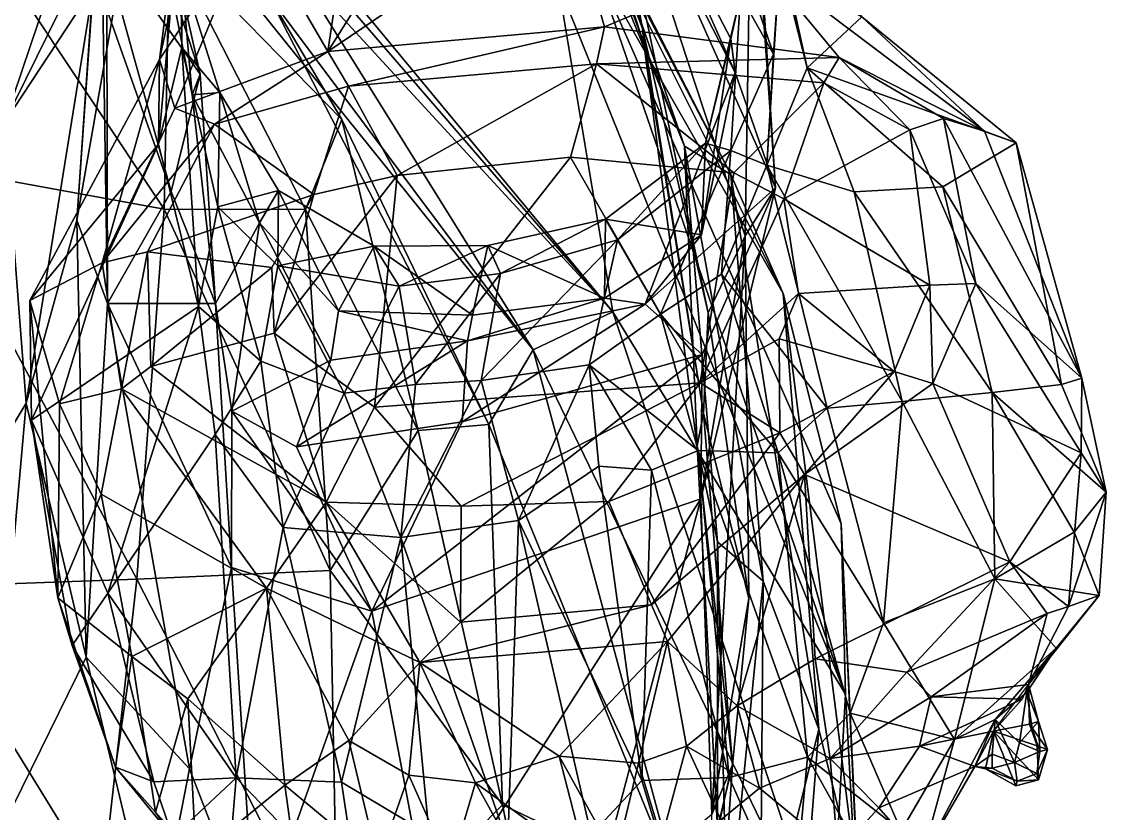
# Model space of a CAD drawing. Extents: x -0.38 to 0.38, y -1.36 to 1.52.
# Drawn here: x 0.1691 to 0.3631, y 0.8248 to 0.9664 of the extents above; entities that cross this region are included whole.
import ezdxf

# ---------------------------------------------------------------- set-up
doc = ezdxf.new("R2010")
doc.units = 0
doc.layers.add('SABTOOTH$LWO', color=1, linetype='CONTINUOUS')

msp = doc.modelspace()

# ---------------------------------------------------------------- linework, layer by layer
at = {"layer": 'SABTOOTH$LWO'}
for points in [[(0.16605, 0.94837, 0.66756), (0.18302, 0.99854, 0.68508), (0.19873, 1.01473, 0.62415)], [(0.18195, 0.97251, 0.61469), (0.16605, 0.94837, 0.66756), (0.19873, 1.01473, 0.62415)], [(0.19767, 0.98978, 0.14747), (0.20531, 1.01262, 0.14257), (0.19376, 0.95963, 0.0679)], [(0.20531, 1.01262, 0.14257), (0.21037, 0.9844, 0.07612), (0.19376, 0.95963, 0.0679)], [(0.26169, 1.01388, 0.58296), (0.26624, 1.00533, 0.63461), (0.28039, 0.96247, 0.6201)], [(0.28013, 0.96517, 0.57125), (0.26169, 1.01388, 0.58296), (0.28039, 0.96247, 0.6201)], [(0.26169, 1.01388, 0.58296), (0.28013, 0.96517, 0.57125), (0.27216, 1.00823, 0.48798)], [(0.19162, 1.01087, 0.96256), (0.18982, 1.00698, 1.01007), (0.27486, 0.91451, 0.97642)], [(0.27486, 0.91451, 0.97642), (0.26508, 0.97318, 0.93844), (0.19162, 1.01087, 0.96256)], [(0.18982, 1.00698, 1.01007), (0.20056, 1.00415, 1.04823), (0.27486, 0.91451, 0.97642)], [(0.29965, 0.99781, 0.43607), (0.27216, 1.00823, 0.48798), (0.29849, 0.92806, 0.46199)], [(0.29187, 0.91431, 0.5486), (0.27216, 1.00823, 0.48798), (0.28013, 0.96517, 0.57125)], [(0.27216, 1.00823, 0.48798), (0.29187, 0.91431, 0.5486), (0.29849, 0.92806, 0.46199)], [(0.26624, 1.00533, 0.63461), (0.26514, 0.99915, 0.71949), (0.28763, 0.9441, 0.70238)], [(0.28039, 0.96247, 0.6201), (0.26624, 1.00533, 0.63461), (0.28763, 0.9441, 0.70238)], [(0.20056, 1.00415, 1.04823), (0.19591, 0.98813, 1.09693), (0.26058, 0.9077, 1.05514)], [(0.26058, 0.9077, 1.05514), (0.27486, 0.91451, 0.97642), (0.20056, 1.00415, 1.04823)], [(0.17851, 1.00185, 0.75486), (0.07928, 0.94955, 0.83974), (0.12313, 0.99021, 0.86592)], [(0.17851, 1.00185, 0.75486), (0.13219, 0.9601, 0.75518), (0.07928, 0.94955, 0.83974)], [(0.18302, 0.99854, 0.68508), (0.13219, 0.9601, 0.75518), (0.17851, 1.00185, 0.75486)], [(0.18332, 0.99323, 0.48312), (0.17901, 0.93091, 0.56091), (0.19115, 1.00019, 0.57235)], [(0.18195, 0.97251, 0.61469), (0.19115, 1.00019, 0.57235), (0.17901, 0.93091, 0.56091)], [(0.29591, 0.93905, 0.76811), (0.28763, 0.9441, 0.70238), (0.26514, 0.99915, 0.71949)], [(0.26514, 0.99915, 0.71949), (0.26521, 0.99802, 0.78436), (0.29591, 0.93905, 0.76811)], [(0.3096, 0.9581, 0.11428), (0.31933, 0.96727, 0.07308), (0.30034, 1.00006, 0.14874)], [(0.30034, 1.00006, 0.14874), (0.30472, 0.97737, 0.15398), (0.3096, 0.9581, 0.11428)], [(0.12721, 0.91846, 0.73371), (0.13219, 0.9601, 0.75518), (0.18302, 0.99854, 0.68508)], [(0.16605, 0.94837, 0.66756), (0.12721, 0.91846, 0.73371), (0.18302, 0.99854, 0.68508)], [(0.30532, 0.91776, 0.81922), (0.29591, 0.93905, 0.76811), (0.26521, 0.99802, 0.78436)], [(0.26521, 0.99802, 0.78436), (0.27136, 0.97718, 0.86084), (0.30532, 0.91776, 0.81922)], [(0.29849, 0.92806, 0.46199), (0.30395, 0.93664, 0.41895), (0.29965, 0.99781, 0.43607)], [(0.29965, 0.99781, 0.43607), (0.30395, 0.93664, 0.41895), (0.30051, 0.99002, 0.408)], [(0.1502, 0.94097, 1.2842), (0.19461, 0.93287, 1.24012), (0.15436, 0.99335, 1.21498)], [(0.19557, 0.98044, 1.18393), (0.15436, 0.99335, 1.21498), (0.19461, 0.93287, 1.24012)], [(0.18332, 0.99323, 0.48312), (0.18451, 0.91597, 0.45807), (0.17901, 0.93091, 0.56091)], [(0.1926, 0.99478, 0.34878), (0.20104, 0.95698, 0.382), (0.18293, 0.98271, 0.40482)], [(0.18332, 0.99323, 0.48312), (0.18435, 0.96855, 0.42638), (0.18451, 0.91597, 0.45807)], [(0.1926, 0.99478, 0.34878), (0.1956, 0.97377, 0.34728), (0.20104, 0.95698, 0.382)], [(0.24309, 0.99147, 0.07071), (0.26625, 0.98979, 0.06333), (0.22388, 0.96105, 0.02894)], [(0.22388, 0.96105, 0.02894), (0.22828, 0.99075, 0.08001), (0.24309, 0.99147, 0.07071)], [(0.29276, 0.99253, 0.24396), (0.29765, 0.97108, 0.23697), (0.30358, 0.96059, 0.15904)], [(0.30472, 0.97737, 0.15398), (0.29276, 0.99253, 0.24396), (0.30358, 0.96059, 0.15904)], [(0.19767, 0.98978, 0.14747), (0.19376, 0.95963, 0.0679), (0.19361, 0.94446, 0.11093)], [(0.19361, 0.94446, 0.11093), (0.19777, 0.96174, 0.15593), (0.19767, 0.98978, 0.14747)], [(0.19777, 0.96174, 0.15593), (0.19767, 0.97571, 0.23196), (0.19767, 0.98978, 0.14747)], [(0.22388, 0.96105, 0.02894), (0.21037, 0.9844, 0.07612), (0.22828, 0.99075, 0.08001)], [(0.26625, 0.98979, 0.06333), (0.27337, 0.96547, 0.02305), (0.22388, 0.96105, 0.02894)], [(0.26625, 0.98979, 0.06333), (0.30112, 0.97715, 0.05231), (0.27337, 0.96547, 0.02305)], [(0.30051, 0.99002, 0.408), (0.30395, 0.93664, 0.41895), (0.28091, 0.98823, 0.37577)], [(0.19591, 0.98813, 1.09693), (0.21332, 0.97102, 1.13406), (0.26058, 0.9077, 1.05514)], [(0.30395, 0.93664, 0.41895), (0.29671, 0.95726, 0.36886), (0.28091, 0.98823, 0.37577)], [(0.28333, 0.98743, 0.34657), (0.28091, 0.98823, 0.37577), (0.29671, 0.95726, 0.36886)], [(0.28333, 0.98743, 0.34657), (0.29595, 0.9633, 0.34661), (0.29765, 0.97108, 0.23697)], [(0.29671, 0.95726, 0.36886), (0.29595, 0.9633, 0.34661), (0.28333, 0.98743, 0.34657)], [(0.19376, 0.95963, 0.0679), (0.21037, 0.9844, 0.07612), (0.1965, 0.95091, 0.03265)], [(0.22388, 0.96105, 0.02894), (0.1965, 0.95091, 0.03265), (0.21037, 0.9844, 0.07612)], [(0.18293, 0.98271, 0.40482), (0.19587, 0.93604, 0.41901), (0.18435, 0.96855, 0.42638)], [(0.20104, 0.95698, 0.382), (0.19587, 0.93604, 0.41901), (0.18293, 0.98271, 0.40482)], [(0.19557, 0.98044, 1.18393), (0.19461, 0.93287, 1.24012), (0.21991, 0.93278, 1.19642)], [(0.22638, 0.94886, 1.16079), (0.19557, 0.98044, 1.18393), (0.21991, 0.93278, 1.19642)], [(0.19557, 0.98044, 1.18393), (0.22638, 0.94886, 1.16079), (0.21332, 0.97102, 1.13406)], [(0.30237, 0.94073, 0.12574), (0.3096, 0.9581, 0.11428), (0.30472, 0.97737, 0.15398)], [(0.30472, 0.97737, 0.15398), (0.30358, 0.96059, 0.15904), (0.30237, 0.94073, 0.12574)], [(0.19963, 0.95328, 0.34627), (0.1956, 0.97377, 0.34728), (0.19767, 0.97571, 0.23196)], [(0.20457, 0.95369, 0.22689), (0.19767, 0.97571, 0.23196), (0.19777, 0.96174, 0.15593)], [(0.20457, 0.95369, 0.22689), (0.19963, 0.95328, 0.34627), (0.19767, 0.97571, 0.23196)], [(0.26508, 0.97318, 0.93844), (0.31642, 0.84614, 0.93961), (0.27136, 0.97718, 0.86084)], [(0.31566, 0.8766, 0.872), (0.30532, 0.91776, 0.81922), (0.27136, 0.97718, 0.86084)], [(0.31642, 0.84614, 0.93961), (0.31566, 0.8766, 0.872), (0.27136, 0.97718, 0.86084)], [(0.30112, 0.97715, 0.05231), (0.3153, 0.95998, 0.0238), (0.27337, 0.96547, 0.02305)], [(0.3153, 0.95998, 0.0238), (0.30112, 0.97715, 0.05231), (0.34127, 0.94681, 0.04498)], [(0.34127, 0.94681, 0.04498), (0.30112, 0.97715, 0.05231), (0.31933, 0.96727, 0.07308)], [(0.20104, 0.95698, 0.382), (0.1956, 0.97377, 0.34728), (0.19963, 0.95328, 0.34627)], [(0.16605, 0.94837, 0.66756), (0.18195, 0.97251, 0.61469), (0.16996, 0.89818, 0.61731)], [(0.17901, 0.93091, 0.56091), (0.16996, 0.89818, 0.61731), (0.18195, 0.97251, 0.61469)], [(0.27486, 0.91451, 0.97642), (0.31642, 0.84614, 0.93961), (0.26508, 0.97318, 0.93844)], [(0.21332, 0.97102, 1.13406), (0.22638, 0.94886, 1.16079), (0.25267, 0.89436, 1.12397)], [(0.26058, 0.9077, 1.05514), (0.21332, 0.97102, 1.13406), (0.25267, 0.89436, 1.12397)], [(0.29765, 0.97108, 0.23697), (0.29138, 0.94466, 0.22795), (0.29594, 0.94335, 0.16046)], [(0.29765, 0.97108, 0.23697), (0.29595, 0.9633, 0.34661), (0.29138, 0.94466, 0.22795)], [(0.30358, 0.96059, 0.15904), (0.29765, 0.97108, 0.23697), (0.29594, 0.94335, 0.16046)], [(0.18435, 0.96855, 0.42638), (0.19587, 0.93604, 0.41901), (0.18451, 0.91597, 0.45807)], [(0.34697, 0.94473, 0.05962), (0.31933, 0.96727, 0.07308), (0.3096, 0.9581, 0.11428)], [(0.34697, 0.94473, 0.05962), (0.34127, 0.94681, 0.04498), (0.31933, 0.96727, 0.07308)], [(0.22755, 0.95486, 0.01311), (0.22388, 0.96105, 0.02894), (0.27337, 0.96547, 0.02305)], [(0.27189, 0.95886, 0.0172), (0.22755, 0.95486, 0.01311), (0.27337, 0.96547, 0.02305)], [(0.27189, 0.95886, 0.0172), (0.27337, 0.96547, 0.02305), (0.3153, 0.95998, 0.0238)], [(0.28013, 0.96517, 0.57125), (0.28039, 0.96247, 0.6201), (0.29103, 0.89641, 0.60569)], [(0.29187, 0.91431, 0.5486), (0.28013, 0.96517, 0.57125), (0.29103, 0.89641, 0.60569)], [(0.28039, 0.96247, 0.6201), (0.28763, 0.9441, 0.70238), (0.28991, 0.89052, 0.66406)], [(0.29103, 0.89641, 0.60569), (0.28039, 0.96247, 0.6201), (0.28991, 0.89052, 0.66406)], [(0.29595, 0.9633, 0.34661), (0.2907, 0.92826, 0.34785), (0.29138, 0.94466, 0.22795)], [(0.2907, 0.92826, 0.34785), (0.29595, 0.9633, 0.34661), (0.29671, 0.95726, 0.36886)], [(0.19777, 0.96174, 0.15593), (0.19361, 0.94446, 0.11093), (0.20078, 0.91548, 0.12158)], [(0.20364, 0.94805, 0.01382), (0.1965, 0.95091, 0.03265), (0.22388, 0.96105, 0.02894)], [(0.2042, 0.9333, 0.16141), (0.20457, 0.95369, 0.22689), (0.19777, 0.96174, 0.15593)], [(0.20078, 0.91548, 0.12158), (0.2042, 0.9333, 0.16141), (0.19777, 0.96174, 0.15593)], [(0.22755, 0.95486, 0.01311), (0.20364, 0.94805, 0.01382), (0.22388, 0.96105, 0.02894)], [(0.31258, 0.95544, 0.01908), (0.27189, 0.95886, 0.0172), (0.3153, 0.95998, 0.0238)], [(0.30237, 0.94073, 0.12574), (0.30358, 0.96059, 0.15904), (0.29594, 0.94335, 0.16046)], [(0.32794, 0.94704, 0.01872), (0.31258, 0.95544, 0.01908), (0.3153, 0.95998, 0.0238)], [(0.3153, 0.95998, 0.0238), (0.33398, 0.94904, 0.03938), (0.32794, 0.94704, 0.01872)], [(0.34127, 0.94681, 0.04498), (0.33398, 0.94904, 0.03938), (0.3153, 0.95998, 0.0238)], [(0.17063, 0.91653, 0.04756), (0.19376, 0.95963, 0.0679), (0.18354, 0.92328, 0.03091)], [(0.19361, 0.94446, 0.11093), (0.19376, 0.95963, 0.0679), (0.17063, 0.91653, 0.04756)], [(0.18354, 0.92328, 0.03091), (0.19376, 0.95963, 0.0679), (0.1965, 0.95091, 0.03265)], [(0.2363, 0.93887, 0.00864), (0.22755, 0.95486, 0.01311), (0.27189, 0.95886, 0.0172)], [(0.26725, 0.94213, 0.01084), (0.2363, 0.93887, 0.00864), (0.27189, 0.95886, 0.0172)], [(0.2965, 0.93937, 0.01263), (0.26725, 0.94213, 0.01084), (0.27189, 0.95886, 0.0172)], [(0.27189, 0.95886, 0.0172), (0.31258, 0.95544, 0.01908), (0.2965, 0.93937, 0.01263)], [(0.3096, 0.9581, 0.11428), (0.30237, 0.94073, 0.12574), (0.318, 0.93595, 0.10702)], [(0.3096, 0.9581, 0.11428), (0.318, 0.93595, 0.10702), (0.33383, 0.93687, 0.08962)], [(0.33383, 0.93687, 0.08962), (0.34697, 0.94473, 0.05962), (0.3096, 0.9581, 0.11428)], [(0.19587, 0.93604, 0.41901), (0.20104, 0.95698, 0.382), (0.20382, 0.91598, 0.41423)], [(0.20382, 0.91598, 0.41423), (0.20104, 0.95698, 0.382), (0.19963, 0.95328, 0.34627)], [(0.30395, 0.93664, 0.41895), (0.2806, 0.9159, 0.38898), (0.29671, 0.95726, 0.36886)], [(0.29671, 0.95726, 0.36886), (0.2806, 0.9159, 0.38898), (0.2907, 0.92826, 0.34785)], [(0.22138, 0.93545, 0.00736), (0.20364, 0.94805, 0.01382), (0.22755, 0.95486, 0.01311)], [(0.2363, 0.93887, 0.00864), (0.22138, 0.93545, 0.00736), (0.22755, 0.95486, 0.01311)], [(0.30543, 0.93471, 0.01266), (0.2965, 0.93937, 0.01263), (0.31258, 0.95544, 0.01908)], [(0.31258, 0.95544, 0.01908), (0.32794, 0.94704, 0.01872), (0.30543, 0.93471, 0.01266)], [(0.21164, 0.9304, 0.34567), (0.19963, 0.95328, 0.34627), (0.20457, 0.95369, 0.22689)], [(0.21164, 0.9304, 0.34567), (0.20382, 0.91598, 0.41423), (0.19963, 0.95328, 0.34627)], [(0.21507, 0.93622, 0.22332), (0.20457, 0.95369, 0.22689), (0.2042, 0.9333, 0.16141)], [(0.21507, 0.93622, 0.22332), (0.21164, 0.9304, 0.34567), (0.20457, 0.95369, 0.22689)], [(0.18354, 0.92328, 0.03091), (0.1965, 0.95091, 0.03265), (0.20364, 0.94805, 0.01382)], [(0.16996, 0.89818, 0.61731), (0.15737, 0.87726, 0.65985), (0.16605, 0.94837, 0.66756)], [(0.22638, 0.94886, 1.16079), (0.21991, 0.93278, 1.19642), (0.24001, 0.89329, 1.16517)], [(0.25267, 0.89436, 1.12397), (0.22638, 0.94886, 1.16079), (0.24001, 0.89329, 1.16517)], [(0.32794, 0.94704, 0.01872), (0.33398, 0.94904, 0.03938), (0.33972, 0.91957, 0.03471)], [(0.33398, 0.94904, 0.03938), (0.35871, 0.90267, 0.055), (0.33972, 0.91957, 0.03471)], [(0.34127, 0.94681, 0.04498), (0.35871, 0.90267, 0.055), (0.33398, 0.94904, 0.03938)], [(0.20364, 0.94805, 0.01382), (0.19162, 0.9252, 0.01351), (0.18354, 0.92328, 0.03091)], [(0.19162, 0.9252, 0.01351), (0.20364, 0.94805, 0.01382), (0.22138, 0.93545, 0.00736)], [(0.30543, 0.93471, 0.01266), (0.32794, 0.94704, 0.01872), (0.33153, 0.91929, 0.01686)], [(0.33153, 0.91929, 0.01686), (0.32794, 0.94704, 0.01872), (0.33972, 0.91957, 0.03471)], [(0.35871, 0.90267, 0.055), (0.34127, 0.94681, 0.04498), (0.34697, 0.94473, 0.05962)], [(0.17063, 0.91653, 0.04756), (0.17089, 0.89511, 0.07512), (0.19361, 0.94446, 0.11093)], [(0.20078, 0.91548, 0.12158), (0.19361, 0.94446, 0.11093), (0.17089, 0.89511, 0.07512)], [(0.29138, 0.94466, 0.22795), (0.27353, 0.93105, 0.22064), (0.27569, 0.92739, 0.1632)], [(0.29138, 0.94466, 0.22795), (0.2907, 0.92826, 0.34785), (0.27353, 0.93105, 0.22064)], [(0.29594, 0.94335, 0.16046), (0.29138, 0.94466, 0.22795), (0.27569, 0.92739, 0.1632)], [(0.35506, 0.90153, 0.07268), (0.34697, 0.94473, 0.05962), (0.33383, 0.93687, 0.08962)], [(0.35506, 0.90153, 0.07268), (0.35871, 0.90267, 0.055), (0.34697, 0.94473, 0.05962)], [(0.29594, 0.94335, 0.16046), (0.27569, 0.92739, 0.1632), (0.28336, 0.91408, 0.13155)], [(0.28336, 0.91408, 0.13155), (0.29424, 0.92125, 0.12588), (0.29594, 0.94335, 0.16046)], [(0.29357, 0.8734, 0.71279), (0.28991, 0.89052, 0.66406), (0.28763, 0.9441, 0.70238)], [(0.30171, 0.86634, 0.75037), (0.29357, 0.8734, 0.71279), (0.28763, 0.9441, 0.70238)], [(0.28763, 0.9441, 0.70238), (0.29591, 0.93905, 0.76811), (0.30171, 0.86634, 0.75037)], [(0.29594, 0.94335, 0.16046), (0.29424, 0.92125, 0.12588), (0.30237, 0.94073, 0.12574)], [(0.18974, 0.86671, 1.2696), (0.1502, 0.94097, 1.2842), (0.15007, 0.86528, 1.3244)], [(0.18974, 0.86671, 1.2696), (0.19461, 0.93287, 1.24012), (0.1502, 0.94097, 1.2842)], [(0.23223, 0.89743, 0.0075), (0.2363, 0.93887, 0.00864), (0.26725, 0.94213, 0.01084)], [(0.29047, 0.90182, 0.01024), (0.23223, 0.89743, 0.0075), (0.26725, 0.94213, 0.01084)], [(0.29047, 0.90182, 0.01024), (0.26725, 0.94213, 0.01084), (0.2965, 0.93937, 0.01263)], [(0.31313, 0.89726, 0.10429), (0.30237, 0.94073, 0.12574), (0.29424, 0.92125, 0.12588)], [(0.32656, 0.89845, 0.09724), (0.318, 0.93595, 0.10702), (0.30237, 0.94073, 0.12574)], [(0.30237, 0.94073, 0.12574), (0.31313, 0.89726, 0.10429), (0.32656, 0.89845, 0.09724)], [(0.21428, 0.9107, 0.0068), (0.22138, 0.93545, 0.00736), (0.2363, 0.93887, 0.00864)], [(0.23223, 0.89743, 0.0075), (0.21428, 0.9107, 0.0068), (0.2363, 0.93887, 0.00864)], [(0.30543, 0.93471, 0.01266), (0.29047, 0.90182, 0.01024), (0.2965, 0.93937, 0.01263)], [(0.31165, 0.8399, 0.80053), (0.30171, 0.86634, 0.75037), (0.29591, 0.93905, 0.76811)], [(0.29591, 0.93905, 0.76811), (0.30532, 0.91776, 0.81922), (0.31165, 0.8399, 0.80053)], [(0.34268, 0.90008, 0.09228), (0.33383, 0.93687, 0.08962), (0.318, 0.93595, 0.10702)], [(0.34268, 0.90008, 0.09228), (0.35506, 0.90153, 0.07268), (0.33383, 0.93687, 0.08962)], [(0.19587, 0.93604, 0.41901), (0.20382, 0.91598, 0.41423), (0.18451, 0.91597, 0.45807)], [(0.22138, 0.93545, 0.00736), (0.21386, 0.92245, 0.00688), (0.19162, 0.9252, 0.01351)], [(0.21497, 0.92273, 0.16378), (0.21507, 0.93622, 0.22332), (0.2042, 0.9333, 0.16141)], [(0.22576, 0.91468, 0.34743), (0.21164, 0.9304, 0.34567), (0.21507, 0.93622, 0.22332)], [(0.21428, 0.9107, 0.0068), (0.21386, 0.92245, 0.00688), (0.22138, 0.93545, 0.00736)], [(0.23215, 0.92626, 0.21979), (0.21507, 0.93622, 0.22332), (0.21497, 0.92273, 0.16378)], [(0.23215, 0.92626, 0.21979), (0.22576, 0.91468, 0.34743), (0.21507, 0.93622, 0.22332)], [(0.30395, 0.93664, 0.41895), (0.2908, 0.90687, 0.41004), (0.2806, 0.9159, 0.38898)], [(0.29047, 0.90182, 0.01024), (0.30543, 0.93471, 0.01266), (0.30802, 0.91776, 0.01159)], [(0.30395, 0.93664, 0.41895), (0.29849, 0.92806, 0.46199), (0.29056, 0.88105, 0.44627)], [(0.29056, 0.88105, 0.44627), (0.2908, 0.90687, 0.41004), (0.30395, 0.93664, 0.41895)], [(0.30802, 0.91776, 0.01159), (0.30543, 0.93471, 0.01266), (0.33153, 0.91929, 0.01686)], [(0.318, 0.93595, 0.10702), (0.32656, 0.89845, 0.09724), (0.34268, 0.90008, 0.09228)], [(0.22427, 0.86828, 1.2097), (0.19461, 0.93287, 1.24012), (0.18974, 0.86671, 1.2696)], [(0.21991, 0.93278, 1.19642), (0.19461, 0.93287, 1.24012), (0.22427, 0.86828, 1.2097)], [(0.2042, 0.9333, 0.16141), (0.20078, 0.91548, 0.12158), (0.21192, 0.90569, 0.12882)], [(0.21192, 0.90569, 0.12882), (0.21497, 0.92273, 0.16378), (0.2042, 0.9333, 0.16141)], [(0.22427, 0.86828, 1.2097), (0.24001, 0.89329, 1.16517), (0.21991, 0.93278, 1.19642)], [(0.16996, 0.89818, 0.61731), (0.17901, 0.93091, 0.56091), (0.18065, 0.85276, 0.55742)], [(0.17901, 0.93091, 0.56091), (0.18451, 0.91597, 0.45807), (0.18065, 0.85276, 0.55742)], [(0.27353, 0.93105, 0.22064), (0.25248, 0.92638, 0.21654), (0.25474, 0.92138, 0.16432)], [(0.27353, 0.93105, 0.22064), (0.27337, 0.91694, 0.34686), (0.25248, 0.92638, 0.21654)], [(0.27569, 0.92739, 0.1632), (0.27353, 0.93105, 0.22064), (0.25474, 0.92138, 0.16432)], [(0.2907, 0.92826, 0.34785), (0.27337, 0.91694, 0.34686), (0.27353, 0.93105, 0.22064)], [(0.20671, 0.89672, 0.40959), (0.20382, 0.91598, 0.41423), (0.21164, 0.9304, 0.34567)], [(0.21164, 0.9304, 0.34567), (0.22443, 0.90589, 0.37972), (0.20671, 0.89672, 0.40959)], [(0.21164, 0.9304, 0.34567), (0.22576, 0.91468, 0.34743), (0.22443, 0.90589, 0.37972)], [(0.27569, 0.92739, 0.1632), (0.25474, 0.92138, 0.16432), (0.25127, 0.9022, 0.13236)], [(0.27059, 0.90504, 0.12979), (0.27569, 0.92739, 0.1632), (0.25127, 0.9022, 0.13236)], [(0.28336, 0.91408, 0.13155), (0.27569, 0.92739, 0.1632), (0.27059, 0.90504, 0.12979)], [(0.27337, 0.91694, 0.34686), (0.2907, 0.92826, 0.34785), (0.2806, 0.9159, 0.38898)], [(0.29849, 0.92806, 0.46199), (0.29256, 0.82461, 0.53989), (0.29056, 0.88105, 0.44627)], [(0.29187, 0.91431, 0.5486), (0.29914, 0.86323, 0.55599), (0.29849, 0.92806, 0.46199)], [(0.29849, 0.92806, 0.46199), (0.29914, 0.86323, 0.55599), (0.29256, 0.82461, 0.53989)], [(0.18697, 0.90072, 0.02354), (0.18354, 0.92328, 0.03091), (0.19162, 0.9252, 0.01351)], [(0.19162, 0.9252, 0.01351), (0.19224, 0.90472, 0.01331), (0.18697, 0.90072, 0.02354)], [(0.19224, 0.90472, 0.01331), (0.19162, 0.9252, 0.01351), (0.21386, 0.92245, 0.00688)], [(0.23663, 0.91909, 0.16456), (0.23215, 0.92626, 0.21979), (0.21497, 0.92273, 0.16378)], [(0.24975, 0.91392, 0.34578), (0.22576, 0.91468, 0.34743), (0.23215, 0.92626, 0.21979)], [(0.25248, 0.92638, 0.21654), (0.23215, 0.92626, 0.21979), (0.23663, 0.91909, 0.16456)], [(0.25248, 0.92638, 0.21654), (0.24975, 0.91392, 0.34578), (0.23215, 0.92626, 0.21979)], [(0.25474, 0.92138, 0.16432), (0.25248, 0.92638, 0.21654), (0.23663, 0.91909, 0.16456)], [(0.27337, 0.91694, 0.34686), (0.24975, 0.91392, 0.34578), (0.25248, 0.92638, 0.21654)], [(0.18354, 0.92328, 0.03091), (0.1759, 0.89803, 0.03874), (0.17063, 0.91653, 0.04756)], [(0.1759, 0.89803, 0.03874), (0.18354, 0.92328, 0.03091), (0.18697, 0.90072, 0.02354)], [(0.21386, 0.92245, 0.00688), (0.21428, 0.9107, 0.0068), (0.19224, 0.90472, 0.01331)], [(0.21497, 0.92273, 0.16378), (0.21192, 0.90569, 0.12882), (0.22681, 0.89997, 0.1307)], [(0.23663, 0.91909, 0.16456), (0.21497, 0.92273, 0.16378), (0.22681, 0.89997, 0.1307)], [(0.25474, 0.92138, 0.16432), (0.23663, 0.91909, 0.16456), (0.23956, 0.90152, 0.1334)], [(0.25474, 0.92138, 0.16432), (0.23956, 0.90152, 0.1334), (0.25127, 0.9022, 0.13236)], [(0.30442, 0.88928, 0.11581), (0.29424, 0.92125, 0.12588), (0.28336, 0.91408, 0.13155)], [(0.29424, 0.92125, 0.12588), (0.30442, 0.88928, 0.11581), (0.31313, 0.89726, 0.10429)], [(0.30802, 0.91776, 0.01159), (0.33153, 0.91929, 0.01686), (0.32516, 0.90383, 0.01572)], [(0.32516, 0.90383, 0.01572), (0.33153, 0.91929, 0.01686), (0.33208, 0.90169, 0.02097)], [(0.33153, 0.91929, 0.01686), (0.33972, 0.91957, 0.03471), (0.33208, 0.90169, 0.02097)], [(0.33972, 0.91957, 0.03471), (0.35856, 0.88931, 0.03773), (0.33208, 0.90169, 0.02097)], [(0.33972, 0.91957, 0.03471), (0.35871, 0.90267, 0.055), (0.35856, 0.88931, 0.03773)], [(0.23956, 0.90152, 0.1334), (0.23663, 0.91909, 0.16456), (0.22681, 0.89997, 0.1307)], [(0.30802, 0.91776, 0.01159), (0.30458, 0.90965, 0.01095), (0.29047, 0.90182, 0.01024)], [(0.30458, 0.90965, 0.01095), (0.30802, 0.91776, 0.01159), (0.32516, 0.90383, 0.01572)], [(0.31874, 0.81091, 0.85393), (0.31165, 0.8399, 0.80053), (0.30532, 0.91776, 0.81922)], [(0.30532, 0.91776, 0.81922), (0.31566, 0.8766, 0.872), (0.31874, 0.81091, 0.85393)], [(0.17559, 0.86335, 0.05675), (0.17063, 0.91653, 0.04756), (0.1759, 0.89803, 0.03874)], [(0.17089, 0.89511, 0.07512), (0.17063, 0.91653, 0.04756), (0.17559, 0.86335, 0.05675)], [(0.17089, 0.89511, 0.07512), (0.18457, 0.86421, 0.09276), (0.20078, 0.91548, 0.12158)], [(0.18451, 0.91597, 0.45807), (0.19914, 0.8328, 0.51445), (0.18065, 0.85276, 0.55742)], [(0.20382, 0.91598, 0.41423), (0.20665, 0.86877, 0.44217), (0.18451, 0.91597, 0.45807)], [(0.18451, 0.91597, 0.45807), (0.20665, 0.86877, 0.44217), (0.19914, 0.8328, 0.51445)], [(0.20078, 0.91548, 0.12158), (0.18457, 0.86421, 0.09276), (0.20372, 0.89256, 0.11652)], [(0.20078, 0.91548, 0.12158), (0.20372, 0.89256, 0.11652), (0.21192, 0.90569, 0.12882)], [(0.20382, 0.91598, 0.41423), (0.20671, 0.89672, 0.40959), (0.20665, 0.86877, 0.44217)], [(0.2908, 0.90687, 0.41004), (0.24789, 0.89482, 0.40686), (0.2806, 0.9159, 0.38898)], [(0.2806, 0.9159, 0.38898), (0.24789, 0.89482, 0.40686), (0.24887, 0.90933, 0.37785)], [(0.24975, 0.91392, 0.34578), (0.27337, 0.91694, 0.34686), (0.24887, 0.90933, 0.37785)], [(0.24887, 0.90933, 0.37785), (0.27337, 0.91694, 0.34686), (0.2806, 0.9159, 0.38898)], [(0.22576, 0.91468, 0.34743), (0.24887, 0.90933, 0.37785), (0.22443, 0.90589, 0.37972)], [(0.22576, 0.91468, 0.34743), (0.24975, 0.91392, 0.34578), (0.24887, 0.90933, 0.37785)], [(0.26058, 0.9077, 1.05514), (0.31378, 0.7976, 1.01148), (0.27486, 0.91451, 0.97642)], [(0.29012, 0.88974, 0.11998), (0.28336, 0.91408, 0.13155), (0.27059, 0.90504, 0.12979)], [(0.31378, 0.7976, 1.01148), (0.31642, 0.84614, 0.93961), (0.27486, 0.91451, 0.97642)], [(0.28336, 0.91408, 0.13155), (0.29012, 0.88974, 0.11998), (0.30442, 0.88928, 0.11581)], [(0.29914, 0.86323, 0.55599), (0.29187, 0.91431, 0.5486), (0.29103, 0.89641, 0.60569)], [(0.22358, 0.8805, 0.01141), (0.19224, 0.90472, 0.01331), (0.21428, 0.9107, 0.0068)], [(0.21428, 0.9107, 0.0068), (0.23223, 0.89743, 0.0075), (0.22358, 0.8805, 0.01141)], [(0.29047, 0.90182, 0.01024), (0.30458, 0.90965, 0.01095), (0.30469, 0.89285, 0.01531)], [(0.30458, 0.90965, 0.01095), (0.32516, 0.90383, 0.01572), (0.30469, 0.89285, 0.01531)], [(0.21827, 0.89036, 0.40669), (0.22443, 0.90589, 0.37972), (0.24887, 0.90933, 0.37785)], [(0.24789, 0.89482, 0.40686), (0.21827, 0.89036, 0.40669), (0.24887, 0.90933, 0.37785)], [(0.2866, 0.8114, 1.08848), (0.26058, 0.9077, 1.05514), (0.25267, 0.89436, 1.12397)], [(0.26058, 0.9077, 1.05514), (0.2866, 0.8114, 1.08848), (0.31378, 0.7976, 1.01148)], [(0.21591, 0.87596, 0.1113), (0.21192, 0.90569, 0.12882), (0.20372, 0.89256, 0.11652)], [(0.21827, 0.89036, 0.40669), (0.20671, 0.89672, 0.40959), (0.22443, 0.90589, 0.37972)], [(0.22681, 0.89997, 0.1307), (0.21192, 0.90569, 0.12882), (0.21591, 0.87596, 0.1113)], [(0.2908, 0.90687, 0.41004), (0.29056, 0.88105, 0.44627), (0.23176, 0.86101, 0.43943)], [(0.23176, 0.86101, 0.43943), (0.24789, 0.89482, 0.40686), (0.2908, 0.90687, 0.41004)], [(0.19224, 0.90472, 0.01331), (0.22358, 0.8805, 0.01141), (0.18697, 0.90072, 0.02354)], [(0.27059, 0.90504, 0.12979), (0.25127, 0.9022, 0.13236), (0.25795, 0.87717, 0.11997)], [(0.27233, 0.88689, 0.11616), (0.27059, 0.90504, 0.12979), (0.25795, 0.87717, 0.11997)], [(0.27233, 0.88689, 0.11616), (0.28173, 0.88618, 0.11614), (0.27059, 0.90504, 0.12979)], [(0.28173, 0.88618, 0.11614), (0.29012, 0.88974, 0.11998), (0.27059, 0.90504, 0.12979)], [(0.30469, 0.89285, 0.01531), (0.32516, 0.90383, 0.01572), (0.30908, 0.8854, 0.02471)], [(0.32516, 0.90383, 0.01572), (0.33208, 0.90169, 0.02097), (0.30908, 0.8854, 0.02471)], [(0.24774, 0.87975, 0.00678), (0.23223, 0.89743, 0.0075), (0.29047, 0.90182, 0.01024)], [(0.25127, 0.9022, 0.13236), (0.23956, 0.90152, 0.1334), (0.23694, 0.87418, 0.12036)], [(0.25795, 0.87717, 0.11997), (0.25127, 0.9022, 0.13236), (0.23694, 0.87418, 0.12036)], [(0.27415, 0.88061, 0.00805), (0.24774, 0.87975, 0.00678), (0.29047, 0.90182, 0.01024)], [(0.27415, 0.88061, 0.00805), (0.29047, 0.90182, 0.01024), (0.30469, 0.89285, 0.01531)], [(0.36307, 0.88225, 0.06669), (0.35871, 0.90267, 0.055), (0.35506, 0.90153, 0.07268)], [(0.35871, 0.90267, 0.055), (0.36307, 0.88225, 0.06669), (0.35856, 0.88931, 0.03773)], [(0.18697, 0.90072, 0.02354), (0.18336, 0.88192, 0.03386), (0.1759, 0.89803, 0.03874)], [(0.18336, 0.88192, 0.03386), (0.18697, 0.90072, 0.02354), (0.21294, 0.86508, 0.02129)], [(0.22358, 0.8805, 0.01141), (0.21294, 0.86508, 0.02129), (0.18697, 0.90072, 0.02354)], [(0.21591, 0.87596, 0.1113), (0.23694, 0.87418, 0.12036), (0.22681, 0.89997, 0.1307)], [(0.23956, 0.90152, 0.1334), (0.22681, 0.89997, 0.1307), (0.23694, 0.87418, 0.12036)], [(0.33208, 0.90169, 0.02097), (0.34584, 0.86983, 0.02971), (0.30908, 0.8854, 0.02471)], [(0.34268, 0.90008, 0.09228), (0.32656, 0.89845, 0.09724), (0.34314, 0.86677, 0.09777)], [(0.33208, 0.90169, 0.02097), (0.35856, 0.88931, 0.03773), (0.34584, 0.86983, 0.02971)], [(0.36307, 0.88225, 0.06669), (0.35506, 0.90153, 0.07268), (0.34268, 0.90008, 0.09228)], [(0.34268, 0.90008, 0.09228), (0.35732, 0.87513, 0.08723), (0.36307, 0.88225, 0.06669)], [(0.35732, 0.87513, 0.08723), (0.34268, 0.90008, 0.09228), (0.34314, 0.86677, 0.09777)], [(0.15737, 0.87726, 0.65985), (0.16996, 0.89818, 0.61731), (0.1626, 0.81611, 0.63018)], [(0.18065, 0.85276, 0.55742), (0.1626, 0.81611, 0.63018), (0.16996, 0.89818, 0.61731)], [(0.17559, 0.86335, 0.05675), (0.1759, 0.89803, 0.03874), (0.18336, 0.88192, 0.03386)], [(0.32656, 0.89845, 0.09724), (0.31313, 0.89726, 0.10429), (0.32322, 0.85891, 0.10492)], [(0.34314, 0.86677, 0.09777), (0.32656, 0.89845, 0.09724), (0.32322, 0.85891, 0.10492)], [(0.23176, 0.86101, 0.43943), (0.20665, 0.86877, 0.44217), (0.20671, 0.89672, 0.40959)], [(0.20671, 0.89672, 0.40959), (0.21827, 0.89036, 0.40669), (0.23176, 0.86101, 0.43943)], [(0.23223, 0.89743, 0.0075), (0.24774, 0.87975, 0.00678), (0.22358, 0.8805, 0.01141)], [(0.29103, 0.89641, 0.60569), (0.28991, 0.89052, 0.66406), (0.29624, 0.83353, 0.6194)], [(0.29103, 0.89641, 0.60569), (0.29624, 0.83353, 0.6194), (0.29914, 0.86323, 0.55599)], [(0.32322, 0.85891, 0.10492), (0.31313, 0.89726, 0.10429), (0.30442, 0.88928, 0.11581)], [(0.17559, 0.86335, 0.05675), (0.17815, 0.85484, 0.07806), (0.17089, 0.89511, 0.07512)], [(0.17815, 0.85484, 0.07806), (0.18457, 0.86421, 0.09276), (0.17089, 0.89511, 0.07512)], [(0.21827, 0.89036, 0.40669), (0.24789, 0.89482, 0.40686), (0.23176, 0.86101, 0.43943)], [(0.2551, 0.82636, 1.15445), (0.25267, 0.89436, 1.12397), (0.24001, 0.89329, 1.16517)], [(0.25267, 0.89436, 1.12397), (0.2551, 0.82636, 1.15445), (0.2866, 0.8114, 1.08848)], [(0.20748, 0.83119, 0.09362), (0.20372, 0.89256, 0.11652), (0.18457, 0.86421, 0.09276)], [(0.20372, 0.89256, 0.11652), (0.20748, 0.83119, 0.09362), (0.21591, 0.87596, 0.1113)], [(0.2551, 0.82636, 1.15445), (0.24001, 0.89329, 1.16517), (0.22427, 0.86828, 1.2097)], [(0.30469, 0.89285, 0.01531), (0.28178, 0.86211, 0.01276), (0.27415, 0.88061, 0.00805)], [(0.28178, 0.86211, 0.01276), (0.30469, 0.89285, 0.01531), (0.30908, 0.8854, 0.02471)], [(0.28991, 0.89052, 0.66406), (0.29357, 0.8734, 0.71279), (0.29358, 0.82215, 0.66555)], [(0.29624, 0.83353, 0.6194), (0.28991, 0.89052, 0.66406), (0.29358, 0.82215, 0.66555)], [(0.29012, 0.88974, 0.11998), (0.28173, 0.88618, 0.11614), (0.29562, 0.83124, 0.11193)], [(0.30442, 0.88928, 0.11581), (0.29012, 0.88974, 0.11998), (0.30964, 0.83491, 0.11696)], [(0.30964, 0.83491, 0.11696), (0.29012, 0.88974, 0.11998), (0.29562, 0.83124, 0.11193)], [(0.30964, 0.83491, 0.11696), (0.31729, 0.84273, 0.11096), (0.30442, 0.88928, 0.11581)], [(0.31729, 0.84273, 0.11096), (0.32322, 0.85891, 0.10492), (0.30442, 0.88928, 0.11581)], [(0.35856, 0.88931, 0.03773), (0.35629, 0.86181, 0.03795), (0.34584, 0.86983, 0.02971)], [(0.35856, 0.88931, 0.03773), (0.36307, 0.88225, 0.06669), (0.35629, 0.86181, 0.03795)], [(0.28005, 0.83071, 0.11106), (0.27233, 0.88689, 0.11616), (0.25795, 0.87717, 0.11997)], [(0.28173, 0.88618, 0.11614), (0.27233, 0.88689, 0.11616), (0.28005, 0.83071, 0.11106)], [(0.29562, 0.83124, 0.11193), (0.28173, 0.88618, 0.11614), (0.28005, 0.83071, 0.11106)], [(0.30908, 0.8854, 0.02471), (0.28463, 0.85557, 0.02746), (0.28178, 0.86211, 0.01276)], [(0.30908, 0.8854, 0.02471), (0.29707, 0.84405, 0.01073), (0.28463, 0.85557, 0.02746)], [(0.29707, 0.84405, 0.01073), (0.30908, 0.8854, 0.02471), (0.31101, 0.85245, 0.01219)], [(0.34584, 0.86983, 0.02971), (0.31101, 0.85245, 0.01219), (0.30908, 0.8854, 0.02471)], [(0.17559, 0.86335, 0.05675), (0.18336, 0.88192, 0.03386), (0.18882, 0.8529, 0.0352)], [(0.21294, 0.86508, 0.02129), (0.18882, 0.8529, 0.0352), (0.18336, 0.88192, 0.03386)], [(0.24034, 0.85181, 0.02595), (0.21294, 0.86508, 0.02129), (0.22358, 0.8805, 0.01141)], [(0.24774, 0.87975, 0.00678), (0.24762, 0.85905, 0.01132), (0.22358, 0.8805, 0.01141)], [(0.22358, 0.8805, 0.01141), (0.24762, 0.85905, 0.01132), (0.24034, 0.85181, 0.02595)], [(0.24229, 0.80546, 0.51963), (0.23176, 0.86101, 0.43943), (0.29056, 0.88105, 0.44627)], [(0.29056, 0.88105, 0.44627), (0.2709, 0.80672, 0.52404), (0.24229, 0.80546, 0.51963)], [(0.27415, 0.88061, 0.00805), (0.28178, 0.86211, 0.01276), (0.24762, 0.85905, 0.01132)], [(0.24774, 0.87975, 0.00678), (0.27415, 0.88061, 0.00805), (0.24762, 0.85905, 0.01132)], [(0.29256, 0.82461, 0.53989), (0.2709, 0.80672, 0.52404), (0.29056, 0.88105, 0.44627)], [(0.36307, 0.88225, 0.06669), (0.36177, 0.86378, 0.07293), (0.35629, 0.86181, 0.03795)], [(0.35732, 0.87513, 0.08723), (0.36177, 0.86378, 0.07293), (0.36307, 0.88225, 0.06669)], [(0.25795, 0.87717, 0.11997), (0.23694, 0.87418, 0.12036), (0.25604, 0.81953, 0.11726)], [(0.25604, 0.81953, 0.11726), (0.27099, 0.82099, 0.11489), (0.25795, 0.87717, 0.11997)], [(0.27099, 0.82099, 0.11489), (0.28005, 0.83071, 0.11106), (0.25795, 0.87717, 0.11997)], [(0.32066, 0.7681, 0.93279), (0.31874, 0.81091, 0.85393), (0.31566, 0.8766, 0.872)], [(0.31642, 0.84614, 0.93961), (0.32066, 0.7681, 0.93279), (0.31566, 0.8766, 0.872)], [(0.21591, 0.87596, 0.1113), (0.20748, 0.83119, 0.09362), (0.22632, 0.83042, 0.10327)], [(0.23694, 0.87418, 0.12036), (0.21591, 0.87596, 0.1113), (0.22632, 0.83042, 0.10327)], [(0.36177, 0.86378, 0.07293), (0.35732, 0.87513, 0.08723), (0.34314, 0.86677, 0.09777)], [(0.24198, 0.82108, 0.11182), (0.23694, 0.87418, 0.12036), (0.22632, 0.83042, 0.10327)], [(0.25604, 0.81953, 0.11726), (0.23694, 0.87418, 0.12036), (0.24198, 0.82108, 0.11182)], [(0.29357, 0.8734, 0.71279), (0.29534, 0.80216, 0.6978), (0.29358, 0.82215, 0.66555)], [(0.29357, 0.8734, 0.71279), (0.30171, 0.86634, 0.75037), (0.29534, 0.80216, 0.6978)], [(0.19914, 0.8328, 0.51445), (0.20665, 0.86877, 0.44217), (0.21089, 0.80249, 0.52431)], [(0.20665, 0.86877, 0.44217), (0.23176, 0.86101, 0.43943), (0.21089, 0.80249, 0.52431)], [(0.34584, 0.86983, 0.02971), (0.32743, 0.85007, 0.01644), (0.31101, 0.85245, 0.01219)], [(0.35248, 0.86058, 0.03102), (0.32743, 0.85007, 0.01644), (0.34584, 0.86983, 0.02971)], [(0.35248, 0.86058, 0.03102), (0.34584, 0.86983, 0.02971), (0.35629, 0.86181, 0.03795)], [(0.22568, 0.79658, 1.22241), (0.22427, 0.86828, 1.2097), (0.18974, 0.86671, 1.2696)], [(0.22427, 0.86828, 1.2097), (0.22568, 0.79658, 1.22241), (0.2551, 0.82636, 1.15445)], [(0.18348, 0.81108, 1.28816), (0.18974, 0.86671, 1.2696), (0.15007, 0.86528, 1.3244)], [(0.18348, 0.81108, 1.28816), (0.15007, 0.86528, 1.3244), (0.15651, 0.78923, 1.33576)], [(0.18974, 0.86671, 1.2696), (0.18348, 0.81108, 1.28816), (0.22568, 0.79658, 1.22241)], [(0.18882, 0.8529, 0.0352), (0.21294, 0.86508, 0.02129), (0.19885, 0.84529, 0.02214)], [(0.21294, 0.86508, 0.02129), (0.21617, 0.82988, 0.01437), (0.19885, 0.84529, 0.02214)], [(0.21617, 0.82988, 0.01437), (0.21294, 0.86508, 0.02129), (0.22761, 0.83785, 0.00903)], [(0.24034, 0.85181, 0.02595), (0.22761, 0.83785, 0.00903), (0.21294, 0.86508, 0.02129)], [(0.30171, 0.86634, 0.75037), (0.30116, 0.79734, 0.74638), (0.29534, 0.80216, 0.6978)], [(0.30171, 0.86634, 0.75037), (0.31165, 0.8399, 0.80053), (0.30116, 0.79734, 0.74638)], [(0.34314, 0.86677, 0.09777), (0.32322, 0.85891, 0.10492), (0.33595, 0.83805, 0.08299)], [(0.3541, 0.85437, 0.07507), (0.34314, 0.86677, 0.09777), (0.33595, 0.83805, 0.08299)], [(0.34314, 0.86677, 0.09777), (0.3541, 0.85437, 0.07507), (0.36177, 0.86378, 0.07293)], [(0.1859, 0.83308, 0.06784), (0.17815, 0.85484, 0.07806), (0.17559, 0.86335, 0.05675)], [(0.18882, 0.8529, 0.0352), (0.1859, 0.83308, 0.06784), (0.17559, 0.86335, 0.05675)], [(0.19277, 0.83045, 0.08675), (0.18457, 0.86421, 0.09276), (0.17815, 0.85484, 0.07806)], [(0.18457, 0.86421, 0.09276), (0.19277, 0.83045, 0.08675), (0.20748, 0.83119, 0.09362)], [(0.29256, 0.82461, 0.53989), (0.29914, 0.86323, 0.55599), (0.29624, 0.83353, 0.6194)], [(0.36177, 0.86378, 0.07293), (0.3541, 0.85437, 0.07507), (0.34918, 0.84787, 0.03437)], [(0.34918, 0.84787, 0.03437), (0.35629, 0.86181, 0.03795), (0.36177, 0.86378, 0.07293)], [(0.28178, 0.86211, 0.01276), (0.28463, 0.85557, 0.02746), (0.24034, 0.85181, 0.02595)], [(0.24762, 0.85905, 0.01132), (0.28178, 0.86211, 0.01276), (0.24034, 0.85181, 0.02595)], [(0.35629, 0.86181, 0.03795), (0.34918, 0.84787, 0.03437), (0.35248, 0.86058, 0.03102)], [(0.23176, 0.86101, 0.43943), (0.24229, 0.80546, 0.51963), (0.21089, 0.80249, 0.52431)], [(0.35248, 0.86058, 0.03102), (0.33176, 0.84569, 0.01899), (0.32743, 0.85007, 0.01644)], [(0.34918, 0.84787, 0.03437), (0.33176, 0.84569, 0.01899), (0.35248, 0.86058, 0.03102)], [(0.33595, 0.83805, 0.08299), (0.32322, 0.85891, 0.10492), (0.31729, 0.84273, 0.11096)], [(0.28463, 0.85557, 0.02746), (0.26525, 0.83509, 0.01544), (0.24034, 0.85181, 0.02595)], [(0.26525, 0.83509, 0.01544), (0.28463, 0.85557, 0.02746), (0.27941, 0.8338, 0.0144)], [(0.288, 0.83688, 0.01033), (0.27941, 0.8338, 0.0144), (0.28463, 0.85557, 0.02746)], [(0.29707, 0.84405, 0.01073), (0.288, 0.83688, 0.01033), (0.28463, 0.85557, 0.02746)], [(0.17815, 0.85484, 0.07806), (0.1859, 0.83308, 0.06784), (0.19277, 0.83045, 0.08675)], [(0.3541, 0.85437, 0.07507), (0.33595, 0.83805, 0.08299), (0.34317, 0.84165, 0.0544)], [(0.34317, 0.84165, 0.0544), (0.34888, 0.84649, 0.04885), (0.3541, 0.85437, 0.07507)], [(0.34918, 0.84787, 0.03437), (0.3541, 0.85437, 0.07507), (0.34888, 0.84649, 0.04885)], [(0.1626, 0.81611, 0.63018), (0.18065, 0.85276, 0.55742), (0.19298, 0.80132, 0.54772)], [(0.19914, 0.8328, 0.51445), (0.19298, 0.80132, 0.54772), (0.18065, 0.85276, 0.55742)], [(0.1859, 0.83308, 0.06784), (0.18882, 0.8529, 0.0352), (0.19309, 0.82508, 0.0338)], [(0.19885, 0.84529, 0.02214), (0.19309, 0.82508, 0.0338), (0.18882, 0.8529, 0.0352)], [(0.23839, 0.83169, 0.00816), (0.22761, 0.83785, 0.00903), (0.24034, 0.85181, 0.02595)], [(0.25029, 0.83031, 0.00898), (0.23839, 0.83169, 0.00816), (0.24034, 0.85181, 0.02595)], [(0.26525, 0.83509, 0.01544), (0.25029, 0.83031, 0.00898), (0.24034, 0.85181, 0.02595)], [(0.29707, 0.84405, 0.01073), (0.31101, 0.85245, 0.01219), (0.31371, 0.83464, 0.01284)], [(0.31101, 0.85245, 0.01219), (0.32743, 0.85007, 0.01644), (0.31371, 0.83464, 0.01284)], [(0.32743, 0.85007, 0.01644), (0.33176, 0.84569, 0.01899), (0.31371, 0.83464, 0.01284)], [(0.34802, 0.84528, 0.03374), (0.33176, 0.84569, 0.01899), (0.34918, 0.84787, 0.03437)], [(0.34288, 0.83954, 0.03357), (0.34918, 0.84787, 0.03437), (0.34933, 0.8408, 0.02946)], [(0.34918, 0.84787, 0.03437), (0.34888, 0.84649, 0.04885), (0.35093, 0.84128, 0.03578)], [(0.35093, 0.84128, 0.03578), (0.34933, 0.8408, 0.02946), (0.34918, 0.84787, 0.03437)], [(0.33176, 0.84569, 0.01899), (0.32966, 0.83683, 0.02285), (0.31371, 0.83464, 0.01284)], [(0.32066, 0.7681, 0.93279), (0.31642, 0.84614, 0.93961), (0.31378, 0.7976, 1.01148)], [(0.33176, 0.84569, 0.01899), (0.34802, 0.84528, 0.03374), (0.32966, 0.83683, 0.02285)], [(0.34888, 0.84649, 0.04885), (0.34317, 0.84165, 0.0544), (0.34757, 0.83742, 0.04471)], [(0.34888, 0.84649, 0.04885), (0.34757, 0.83742, 0.04471), (0.34983, 0.84004, 0.04226)], [(0.34983, 0.84004, 0.04226), (0.35093, 0.84128, 0.03578), (0.34888, 0.84649, 0.04885)], [(0.19885, 0.84529, 0.02214), (0.20036, 0.81693, 0.03574), (0.19309, 0.82508, 0.0338)], [(0.21617, 0.82988, 0.01437), (0.20036, 0.81693, 0.03574), (0.19885, 0.84529, 0.02214)], [(0.29707, 0.84405, 0.01073), (0.30104, 0.82936, 0.00917), (0.288, 0.83688, 0.01033)], [(0.30104, 0.82936, 0.00917), (0.29707, 0.84405, 0.01073), (0.31371, 0.83464, 0.01284)], [(0.32966, 0.83683, 0.02285), (0.34802, 0.84528, 0.03374), (0.34288, 0.83954, 0.03357)], [(0.32641, 0.8217, 0.08727), (0.31729, 0.84273, 0.11096), (0.30964, 0.83491, 0.11696)], [(0.32641, 0.8217, 0.08727), (0.33595, 0.83805, 0.08299), (0.31729, 0.84273, 0.11096)], [(0.34317, 0.84165, 0.0544), (0.33595, 0.83805, 0.08299), (0.33015, 0.81693, 0.03586)], [(0.33959, 0.83323, 0.03561), (0.34317, 0.84165, 0.0544), (0.33015, 0.81693, 0.03586)], [(0.34317, 0.84165, 0.0544), (0.33959, 0.83323, 0.03561), (0.34268, 0.83542, 0.04458)], [(0.34268, 0.83542, 0.04458), (0.34664, 0.83394, 0.04113), (0.34317, 0.84165, 0.0544)], [(0.34317, 0.84165, 0.0544), (0.34664, 0.83394, 0.04113), (0.34757, 0.83742, 0.04471)], [(0.31165, 0.8399, 0.80053), (0.30479, 0.75281, 0.82642), (0.30116, 0.79734, 0.74638)], [(0.31165, 0.8399, 0.80053), (0.31874, 0.81091, 0.85393), (0.30479, 0.75281, 0.82642)], [(0.34933, 0.8408, 0.02946), (0.35073, 0.8369, 0.0276), (0.34288, 0.83954, 0.03357)], [(0.34757, 0.83742, 0.04471), (0.35119, 0.83587, 0.03605), (0.34983, 0.84004, 0.04226)], [(0.35093, 0.84128, 0.03578), (0.35256, 0.83628, 0.03038), (0.34933, 0.8408, 0.02946)], [(0.35256, 0.83628, 0.03038), (0.35073, 0.8369, 0.0276), (0.34933, 0.8408, 0.02946)], [(0.34983, 0.84004, 0.04226), (0.35119, 0.83587, 0.03605), (0.35093, 0.84128, 0.03578)], [(0.35119, 0.83587, 0.03605), (0.35256, 0.83628, 0.03038), (0.35093, 0.84128, 0.03578)], [(0.21617, 0.82988, 0.01437), (0.22761, 0.83785, 0.00903), (0.23288, 0.816, 0.012)], [(0.22761, 0.83785, 0.00903), (0.23839, 0.83169, 0.00816), (0.23288, 0.816, 0.012)], [(0.32641, 0.8217, 0.08727), (0.33015, 0.81693, 0.03586), (0.33595, 0.83805, 0.08299)], [(0.33959, 0.83323, 0.03561), (0.32966, 0.83683, 0.02285), (0.34288, 0.83954, 0.03357)], [(0.33959, 0.83323, 0.03561), (0.34288, 0.83954, 0.03357), (0.34145, 0.83278, 0.03168)], [(0.34145, 0.83278, 0.03168), (0.34288, 0.83954, 0.03357), (0.34691, 0.82977, 0.02604)], [(0.35073, 0.8369, 0.0276), (0.35097, 0.83085, 0.02635), (0.34288, 0.83954, 0.03357)], [(0.35097, 0.83085, 0.02635), (0.34691, 0.82977, 0.02604), (0.34288, 0.83954, 0.03357)], [(0.27941, 0.8338, 0.0144), (0.288, 0.83688, 0.01033), (0.28351, 0.82027, 0.01117)], [(0.28351, 0.82027, 0.01117), (0.288, 0.83688, 0.01033), (0.29415, 0.82366, 0.00936)], [(0.288, 0.83688, 0.01033), (0.30104, 0.82936, 0.00917), (0.29415, 0.82366, 0.00936)], [(0.32966, 0.83683, 0.02285), (0.3224, 0.82583, 0.02349), (0.31371, 0.83464, 0.01284)], [(0.32966, 0.83683, 0.02285), (0.33959, 0.83323, 0.03561), (0.3224, 0.82583, 0.02349)], [(0.34757, 0.83742, 0.04471), (0.34664, 0.83394, 0.04113), (0.35119, 0.83587, 0.03605)], [(0.34664, 0.83394, 0.04113), (0.35064, 0.83194, 0.0331), (0.35119, 0.83587, 0.03605)], [(0.35119, 0.83587, 0.03605), (0.35064, 0.83194, 0.0331), (0.35256, 0.83628, 0.03038)], [(0.35064, 0.83194, 0.0331), (0.35097, 0.83085, 0.02635), (0.35256, 0.83628, 0.03038)], [(0.35256, 0.83628, 0.03038), (0.35097, 0.83085, 0.02635), (0.35073, 0.8369, 0.0276)], [(0.2702, 0.81586, 0.01172), (0.25029, 0.83031, 0.00898), (0.26525, 0.83509, 0.01544)], [(0.26525, 0.83509, 0.01544), (0.27941, 0.8338, 0.0144), (0.27538, 0.81682, 0.0127)], [(0.2702, 0.81586, 0.01172), (0.26525, 0.83509, 0.01544), (0.27538, 0.81682, 0.0127)], [(0.30964, 0.83491, 0.11696), (0.29562, 0.83124, 0.11193), (0.30699, 0.80578, 0.09242)], [(0.31504, 0.81785, 0.0232), (0.30104, 0.82936, 0.00917), (0.31371, 0.83464, 0.01284)], [(0.32273, 0.81141, 0.09698), (0.30964, 0.83491, 0.11696), (0.30699, 0.80578, 0.09242)], [(0.32273, 0.81141, 0.09698), (0.32641, 0.8217, 0.08727), (0.30964, 0.83491, 0.11696)], [(0.3224, 0.82583, 0.02349), (0.31504, 0.81785, 0.0232), (0.31371, 0.83464, 0.01284)], [(0.33959, 0.83323, 0.03561), (0.34263, 0.83291, 0.03603), (0.34268, 0.83542, 0.04458)], [(0.34268, 0.83542, 0.04458), (0.34263, 0.83291, 0.03603), (0.34664, 0.83394, 0.04113)], [(0.34715, 0.83058, 0.03257), (0.34664, 0.83394, 0.04113), (0.34263, 0.83291, 0.03603)], [(0.34664, 0.83394, 0.04113), (0.34715, 0.83058, 0.03257), (0.35064, 0.83194, 0.0331)], [(0.19615, 0.8206, 0.07413), (0.19277, 0.83045, 0.08675), (0.1859, 0.83308, 0.06784)], [(0.19309, 0.82508, 0.0338), (0.19615, 0.8206, 0.07413), (0.1859, 0.83308, 0.06784)], [(0.19298, 0.80132, 0.54772), (0.19914, 0.8328, 0.51445), (0.21089, 0.80249, 0.52431)], [(0.27941, 0.8338, 0.0144), (0.28351, 0.82027, 0.01117), (0.27538, 0.81682, 0.0127)], [(0.29624, 0.83353, 0.6194), (0.29268, 0.78079, 0.63256), (0.29256, 0.82461, 0.53989)], [(0.29268, 0.78079, 0.63256), (0.29624, 0.83353, 0.6194), (0.29358, 0.82215, 0.66555)], [(0.3224, 0.82583, 0.02349), (0.33959, 0.83323, 0.03561), (0.33015, 0.81693, 0.03586)], [(0.33959, 0.83323, 0.03561), (0.34145, 0.83278, 0.03168), (0.34263, 0.83291, 0.03603)], [(0.34263, 0.83291, 0.03603), (0.34145, 0.83278, 0.03168), (0.34715, 0.83058, 0.03257)], [(0.34691, 0.82977, 0.02604), (0.34715, 0.83058, 0.03257), (0.34145, 0.83278, 0.03168)], [(0.35064, 0.83194, 0.0331), (0.34715, 0.83058, 0.03257), (0.35097, 0.83085, 0.02635)], [(0.20748, 0.83119, 0.09362), (0.19277, 0.83045, 0.08675), (0.19615, 0.8206, 0.07413)], [(0.19615, 0.8206, 0.07413), (0.20616, 0.81544, 0.07387), (0.20748, 0.83119, 0.09362)], [(0.20748, 0.83119, 0.09362), (0.20616, 0.81544, 0.07387), (0.22969, 0.80811, 0.07494)], [(0.22632, 0.83042, 0.10327), (0.20748, 0.83119, 0.09362), (0.22969, 0.80811, 0.07494)], [(0.24198, 0.82108, 0.11182), (0.22632, 0.83042, 0.10327), (0.22969, 0.80811, 0.07494)], [(0.23839, 0.83169, 0.00816), (0.24575, 0.81502, 0.00933), (0.23288, 0.816, 0.012)], [(0.25029, 0.83031, 0.00898), (0.24575, 0.81502, 0.00933), (0.23839, 0.83169, 0.00816)], [(0.24575, 0.81502, 0.00933), (0.25029, 0.83031, 0.00898), (0.26009, 0.81251, 0.012)], [(0.25029, 0.83031, 0.00898), (0.2702, 0.81586, 0.01172), (0.26009, 0.81251, 0.012)], [(0.28911, 0.80076, 0.07412), (0.28005, 0.83071, 0.11106), (0.27099, 0.82099, 0.11489)], [(0.29562, 0.83124, 0.11193), (0.28005, 0.83071, 0.11106), (0.28911, 0.80076, 0.07412)], [(0.30699, 0.80578, 0.09242), (0.29562, 0.83124, 0.11193), (0.28911, 0.80076, 0.07412)], [(0.35097, 0.83085, 0.02635), (0.34715, 0.83058, 0.03257), (0.34691, 0.82977, 0.02604)], [(0.21828, 0.81489, 0.01971), (0.20036, 0.81693, 0.03574), (0.21617, 0.82988, 0.01437)], [(0.21828, 0.81489, 0.01971), (0.21617, 0.82988, 0.01437), (0.23288, 0.816, 0.012)], [(0.30104, 0.82936, 0.00917), (0.31504, 0.81785, 0.0232), (0.29415, 0.82366, 0.00936)], [(0.27177, 0.74306, 1.16318), (0.2551, 0.82636, 1.15445), (0.22568, 0.79658, 1.22241)], [(0.2551, 0.82636, 1.15445), (0.27177, 0.74306, 1.16318), (0.2866, 0.8114, 1.08848)], [(0.19615, 0.8206, 0.07413), (0.19309, 0.82508, 0.0338), (0.20036, 0.81693, 0.03574)], [(0.31504, 0.81785, 0.0232), (0.3224, 0.82583, 0.02349), (0.33015, 0.81693, 0.03586)]]:
    msp.add_3dface(points, dxfattribs=at)

doc.saveas('drawing.dxf')
